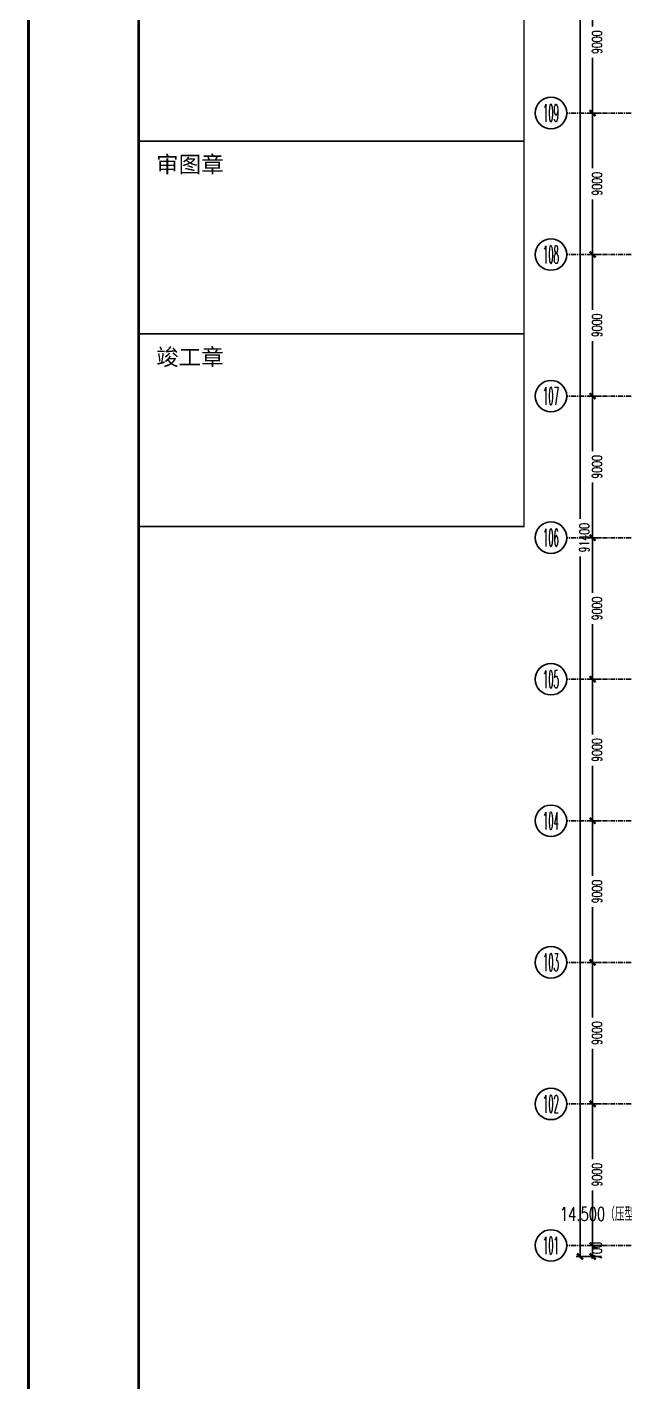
# Model space of a CAD drawing. Extents: x -599358 to 2865263, y -1062760 to 486533.
# Drawn here: x 313668 to 351667, y -888684 to -802547 of the extents above; entities that cross this region are included whole.
import ezdxf
from ezdxf.enums import TextEntityAlignment as Align

# ---------------------------------------------------------------- set-up
doc = ezdxf.new("R2010")
doc.units = 0
doc.linetypes.add('CENTER', pattern=[2, 1.25, -0.25, 0.25, -0.25])
for name, color, linetype in [('0-cxFrame', 155, 'Continuous'), ('3符号', 173, 'Continuous'), ('DIM', 173, 'Continuous'), ('DOTE', 1, 'CENTER'), ('qianming', 155, 'Continuous')]:
    doc.layers.add(name, color=color, linetype=linetype)
doc.layers.add('0-cxText', color=131, linetype='Continuous', lineweight=25)
doc.styles.add('_TCH_AXIS', font='COMPLEX', dxfattribs={"bigfont": 'GBCBIG'})
doc.styles.add('cx_biaoti', font='')
doc.styles.add('cx_tuming', font='simhei.ttf')
doc.styles.add('cx_tuqian1', font='宋体.shx')
doc.styles.add('DHTEXT-1', font='romans.shx', dxfattribs={"width": 0.7, "bigfont": 'chinese.shx'})
doc.styles.add('卓越符号', font='ROMANS.shx', dxfattribs={"width": 0.7, "bigfont": 'CHINESE.shx'})
doc.styles.add('图框宋体', font='', dxfattribs={"width": 0.75})
doc.styles.add('黑体', font='simhei.ttf')
doc.styles.get('cx_biaoti').set_extended_font_data('SimSun')
doc.styles.get('图框宋体').set_extended_font_data('SimSun')
doc.dimstyles.new('ZN250', dxfattribs={"dimscale": 250, "dimtxt": 2.5, "dimasz": 1.5, "dimexe": 1, "dimexo": 2, "dimgap": 0.9, "dimtad": 1, "dimdec": 0, "dimdsep": 46, "dimtxsty": 'DHTEXT-1', "dimblk": 'ARCHTICK', "dimcen": 2.5, "dimclrd": 173, "dimclre": 173, "dimclrt": 7, "dimazin": 2, "dimtfac": 1, "dimtdec": 0, "dimtix": 1, "dimtmove": 2, "dimatfit": 3, "dimfxl": 0, "dimarcsym": 0})

# ---------------------------------------------------------------- blocks, each defined once
blk = doc.blocks.new('_ArchTick')
at = {"color": 0, "linetype": 'ByBlock', "const_width": 0.4}
blk.add_lwpolyline([(-0.5, -0.5), (0.5, 0.5)], dxfattribs=at)
blk = doc.blocks.new('*D1067')
at = {"layer": 'Defpoints', "color": 0, "ltscale": 2500, "transparency": 16777216}
for p in [(350673, -880011), (349615, -880711), (350673, -880711)]:
    blk.add_point(p, dxfattribs=at)
at = {"layer": 'DIM', "color": 173, "linetype": 'ByBlock', "lineweight": -2, "ltscale": 2500, "transparency": 16777216}
for p, q in [((350173, -880011), (349365, -880011)), ((349615, -880011), (349615, -880711)), ((350173, -880711), (349365, -880711))]:
    blk.add_line(p, q, dxfattribs=at)
at = {"layer": 'DIM', "color": 173, "lineweight": -2, "ltscale": 2500, "transparency": 16777216, "xscale": 375, "yscale": 375, "zscale": 375}
for p, rotation in [((349615, -880011), 90), ((349615, -880711), 270)]:
    blk.add_blockref('_ArchTick', p, dxfattribs=dict(at, rotation=rotation))
at = {"layer": 'DIM', "color": 7, "ltscale": 2500, "transparency": 16777216, "insert": (349890, -880361), "char_height": 625, "attachment_point": 5, "rotation": 90, "style": 'DHTEXT-1'}
blk.add_mtext('700', dxfattribs=at)
blk = doc.blocks.new('*D1068')
at = {"layer": 'Defpoints', "color": 0, "ltscale": 2500, "transparency": 16777216}
for p in [(350673, -871011), (349615, -880011), (350673, -880011)]:
    blk.add_point(p, dxfattribs=at)
at = {"layer": 'DIM', "color": 173, "linetype": 'ByBlock', "lineweight": -2, "ltscale": 2500, "transparency": 16777216}
for p, q in [((350173, -871011), (349365, -871011)), ((349615, -871011), (349615, -874516)), ((349615, -880011), (349615, -876507)), ((350173, -880011), (349365, -880011))]:
    blk.add_line(p, q, dxfattribs=at)
at = {"layer": 'DIM', "color": 173, "lineweight": -2, "ltscale": 2500, "transparency": 16777216, "xscale": 375, "yscale": 375, "zscale": 375}
for p, rotation in [((349615, -871011), 90), ((349615, -880011), 270)]:
    blk.add_blockref('_ArchTick', p, dxfattribs=dict(at, rotation=rotation))
at = {"layer": 'DIM', "color": 7, "ltscale": 2500, "transparency": 16777216, "insert": (349890, -875511), "char_height": 625, "attachment_point": 5, "rotation": 90, "style": 'DHTEXT-1'}
blk.add_mtext('9000', dxfattribs=at)
blk = doc.blocks.new('*D1069')
at = {"layer": 'Defpoints', "color": 0, "ltscale": 2500, "transparency": 16777216}
for p in [(350673, -862011), (349615, -871011), (350673, -871011)]:
    blk.add_point(p, dxfattribs=at)
at = {"layer": 'DIM', "color": 173, "linetype": 'ByBlock', "lineweight": -2, "ltscale": 2500, "transparency": 16777216}
for p, q in [((350173, -862011), (349365, -862011)), ((349615, -862011), (349615, -865516)), ((349615, -871011), (349615, -867507)), ((350173, -871011), (349365, -871011))]:
    blk.add_line(p, q, dxfattribs=at)
at = {"layer": 'DIM', "color": 173, "lineweight": -2, "ltscale": 2500, "transparency": 16777216, "xscale": 375, "yscale": 375, "zscale": 375}
for p, rotation in [((349615, -862011), 90), ((349615, -871011), 270)]:
    blk.add_blockref('_ArchTick', p, dxfattribs=dict(at, rotation=rotation))
at = {"layer": 'DIM', "color": 7, "ltscale": 2500, "transparency": 16777216, "insert": (349890, -866511), "char_height": 625, "attachment_point": 5, "rotation": 90, "style": 'DHTEXT-1'}
blk.add_mtext('9000', dxfattribs=at)
blk = doc.blocks.new('*D1070')
at = {"layer": 'Defpoints', "color": 0, "ltscale": 2500, "transparency": 16777216}
for p in [(350673, -853011), (349615, -862011), (350673, -862011)]:
    blk.add_point(p, dxfattribs=at)
at = {"layer": 'DIM', "color": 173, "linetype": 'ByBlock', "lineweight": -2, "ltscale": 2500, "transparency": 16777216}
for p, q in [((350173, -853011), (349365, -853011)), ((349615, -853011), (349615, -856516)), ((349615, -862011), (349615, -858507)), ((350173, -862011), (349365, -862011))]:
    blk.add_line(p, q, dxfattribs=at)
at = {"layer": 'DIM', "color": 173, "lineweight": -2, "ltscale": 2500, "transparency": 16777216, "xscale": 375, "yscale": 375, "zscale": 375}
for p, rotation in [((349615, -853011), 90), ((349615, -862011), 270)]:
    blk.add_blockref('_ArchTick', p, dxfattribs=dict(at, rotation=rotation))
at = {"layer": 'DIM', "color": 7, "ltscale": 2500, "transparency": 16777216, "insert": (349890, -857511), "char_height": 625, "attachment_point": 5, "rotation": 90, "style": 'DHTEXT-1'}
blk.add_mtext('9000', dxfattribs=at)
blk = doc.blocks.new('*D1071')
at = {"layer": 'Defpoints', "color": 0, "ltscale": 2500, "transparency": 16777216}
for p in [(350673, -844011), (349615, -853011), (350673, -853011)]:
    blk.add_point(p, dxfattribs=at)
at = {"layer": 'DIM', "color": 173, "linetype": 'ByBlock', "lineweight": -2, "ltscale": 2500, "transparency": 16777216}
for p, q in [((350173, -844011), (349365, -844011)), ((349615, -844011), (349615, -847516)), ((349615, -853011), (349615, -849507)), ((350173, -853011), (349365, -853011))]:
    blk.add_line(p, q, dxfattribs=at)
at = {"layer": 'DIM', "color": 173, "lineweight": -2, "ltscale": 2500, "transparency": 16777216, "xscale": 375, "yscale": 375, "zscale": 375}
for p, rotation in [((349615, -844011), 90), ((349615, -853011), 270)]:
    blk.add_blockref('_ArchTick', p, dxfattribs=dict(at, rotation=rotation))
at = {"layer": 'DIM', "color": 7, "ltscale": 2500, "transparency": 16777216, "insert": (349890, -848511), "char_height": 625, "attachment_point": 5, "rotation": 90, "style": 'DHTEXT-1'}
blk.add_mtext('9000', dxfattribs=at)
blk = doc.blocks.new('*D1072')
at = {"layer": 'Defpoints', "color": 0, "ltscale": 2500, "transparency": 16777216}
for p in [(350673, -835011), (349615, -844011), (350673, -844011)]:
    blk.add_point(p, dxfattribs=at)
at = {"layer": 'DIM', "color": 173, "linetype": 'ByBlock', "lineweight": -2, "ltscale": 2500, "transparency": 16777216}
for p, q in [((350173, -835011), (349365, -835011)), ((349615, -835011), (349615, -838516)), ((349615, -844011), (349615, -840507)), ((350173, -844011), (349365, -844011))]:
    blk.add_line(p, q, dxfattribs=at)
at = {"layer": 'DIM', "color": 173, "lineweight": -2, "ltscale": 2500, "transparency": 16777216, "xscale": 375, "yscale": 375, "zscale": 375}
for p, rotation in [((349615, -835011), 90), ((349615, -844011), 270)]:
    blk.add_blockref('_ArchTick', p, dxfattribs=dict(at, rotation=rotation))
at = {"layer": 'DIM', "color": 7, "ltscale": 2500, "transparency": 16777216, "insert": (349890, -839511), "char_height": 625, "attachment_point": 5, "rotation": 90, "style": 'DHTEXT-1'}
blk.add_mtext('9000', dxfattribs=at)
blk = doc.blocks.new('*D1073')
at = {"layer": 'Defpoints', "color": 0, "ltscale": 2500, "transparency": 16777216}
for p in [(350673, -826011), (349615, -835011), (350673, -835011)]:
    blk.add_point(p, dxfattribs=at)
at = {"layer": 'DIM', "color": 173, "linetype": 'ByBlock', "lineweight": -2, "ltscale": 2500, "transparency": 16777216}
for p, q in [((350173, -826011), (349365, -826011)), ((349615, -826011), (349615, -829516)), ((349615, -835011), (349615, -831507)), ((350173, -835011), (349365, -835011))]:
    blk.add_line(p, q, dxfattribs=at)
at = {"layer": 'DIM', "color": 173, "lineweight": -2, "ltscale": 2500, "transparency": 16777216, "xscale": 375, "yscale": 375, "zscale": 375}
for p, rotation in [((349615, -826011), 90), ((349615, -835011), 270)]:
    blk.add_blockref('_ArchTick', p, dxfattribs=dict(at, rotation=rotation))
at = {"layer": 'DIM', "color": 7, "ltscale": 2500, "transparency": 16777216, "insert": (349890, -830511), "char_height": 625, "attachment_point": 5, "rotation": 90, "style": 'DHTEXT-1'}
blk.add_mtext('9000', dxfattribs=at)
blk = doc.blocks.new('*D1074')
at = {"layer": 'Defpoints', "color": 0, "ltscale": 2500, "transparency": 16777216}
for p in [(350673, -817011), (349615, -826011), (350673, -826011)]:
    blk.add_point(p, dxfattribs=at)
at = {"layer": 'DIM', "color": 173, "linetype": 'ByBlock', "lineweight": -2, "ltscale": 2500, "transparency": 16777216}
for p, q in [((350173, -817011), (349365, -817011)), ((349615, -817011), (349615, -820516)), ((349615, -826011), (349615, -822507)), ((350173, -826011), (349365, -826011))]:
    blk.add_line(p, q, dxfattribs=at)
at = {"layer": 'DIM', "color": 173, "lineweight": -2, "ltscale": 2500, "transparency": 16777216, "xscale": 375, "yscale": 375, "zscale": 375}
for p, rotation in [((349615, -817011), 90), ((349615, -826011), 270)]:
    blk.add_blockref('_ArchTick', p, dxfattribs=dict(at, rotation=rotation))
at = {"layer": 'DIM', "color": 7, "ltscale": 2500, "transparency": 16777216, "insert": (349890, -821511), "char_height": 625, "attachment_point": 5, "rotation": 90, "style": 'DHTEXT-1'}
blk.add_mtext('9000', dxfattribs=at)
blk = doc.blocks.new('*D1075')
at = {"layer": 'Defpoints', "color": 0, "ltscale": 2500, "transparency": 16777216}
for p in [(350673, -808011), (349615, -817011), (350673, -817011)]:
    blk.add_point(p, dxfattribs=at)
at = {"layer": 'DIM', "color": 173, "linetype": 'ByBlock', "lineweight": -2, "ltscale": 2500, "transparency": 16777216}
for p, q in [((350173, -808011), (349365, -808011)), ((349615, -808011), (349615, -811516)), ((349615, -817011), (349615, -813507)), ((350173, -817011), (349365, -817011))]:
    blk.add_line(p, q, dxfattribs=at)
at = {"layer": 'DIM', "color": 173, "lineweight": -2, "ltscale": 2500, "transparency": 16777216, "xscale": 375, "yscale": 375, "zscale": 375}
for p, rotation in [((349615, -808011), 90), ((349615, -817011), 270)]:
    blk.add_blockref('_ArchTick', p, dxfattribs=dict(at, rotation=rotation))
at = {"layer": 'DIM', "color": 7, "ltscale": 2500, "transparency": 16777216, "insert": (349890, -812511), "char_height": 625, "attachment_point": 5, "rotation": 90, "style": 'DHTEXT-1'}
blk.add_mtext('9000', dxfattribs=at)
blk = doc.blocks.new('*D1076')
at = {"layer": 'Defpoints', "color": 0, "ltscale": 2500, "transparency": 16777216}
for p in [(350673, -799011), (349615, -808011), (350673, -808011)]:
    blk.add_point(p, dxfattribs=at)
at = {"layer": 'DIM', "color": 173, "linetype": 'ByBlock', "lineweight": -2, "ltscale": 2500, "transparency": 16777216}
for p, q in [((350173, -799011), (349365, -799011)), ((349615, -799011), (349615, -802516)), ((349615, -808011), (349615, -804507)), ((350173, -808011), (349365, -808011))]:
    blk.add_line(p, q, dxfattribs=at)
at = {"layer": 'DIM', "color": 173, "lineweight": -2, "ltscale": 2500, "transparency": 16777216, "xscale": 375, "yscale": 375, "zscale": 375}
for p, rotation in [((349615, -799011), 90), ((349615, -808011), 270)]:
    blk.add_blockref('_ArchTick', p, dxfattribs=dict(at, rotation=rotation))
at = {"layer": 'DIM', "color": 7, "ltscale": 2500, "transparency": 16777216, "insert": (349890, -803511), "char_height": 625, "attachment_point": 5, "rotation": 90, "style": 'DHTEXT-1'}
blk.add_mtext('9000', dxfattribs=at)
blk = doc.blocks.new('*D1106')
at = {"layer": 'Defpoints', "color": 0, "ltscale": 2500, "transparency": 16777216}
for p in [(350573, -789311), (348815, -880711), (350573, -880711)]:
    blk.add_point(p, dxfattribs=at)
at = {"layer": 'DIM', "color": 173, "linetype": 'ByBlock', "lineweight": -2, "ltscale": 2500, "transparency": 16777216}
for p, q in [((350073, -789311), (348565, -789311)), ((348815, -789311), (348815, -833807)), ((348815, -880711), (348815, -836216)), ((350073, -880711), (348565, -880711))]:
    blk.add_line(p, q, dxfattribs=at)
at = {"layer": 'DIM', "color": 173, "lineweight": -2, "ltscale": 2500, "transparency": 16777216, "xscale": 375, "yscale": 375, "zscale": 375}
for p, rotation in [((348815, -789311), 90), ((348815, -880711), 270)]:
    blk.add_blockref('_ArchTick', p, dxfattribs=dict(at, rotation=rotation))
at = {"layer": 'DIM', "color": 7, "ltscale": 2500, "transparency": 16777216, "insert": (349090, -835011), "char_height": 625, "attachment_point": 5, "rotation": 90, "style": 'DHTEXT-1'}
blk.add_mtext('91400', dxfattribs=at)
blk = doc.blocks.new('卓越-轴号')
blk.add_circle((0, 0), 4)
at = {"color": 0, "style": '_TCH_AXIS', "width": 1.041667, "flags": 8}
blk.add_attdef('A', text='', height=4.48, dxfattribs=at).set_placement((-2, -2.24), (2, -2.24), align=Align.FIT)
blk = doc.blocks.new('343')
at = {"layer": 'DOTE', "ltscale": 250}
for p, q in [((1153449, -131423), (1035857, -131423)), ((1153449, -140423), (1035857, -140423)), ((1153449, -149423), (1035857, -149423)), ((1153449, -158423), (1035857, -158423)), ((1153449, -167423), (1035857, -167423)), ((1153449, -176423), (1035857, -176423)), ((1153449, -185423), (1035857, -185423)), ((1153449, -194423), (1035857, -194423)), ((1153449, -203423), (1035857, -203423))]:
    blk.add_line(p, q, dxfattribs=at)
blk = doc.blocks.new('*U612')
at = {"ltscale": 10}
blk.add_line((3.48, 0), (-6.85, 0), dxfattribs=at)
blk.add_lwpolyline([(3, 3), (0, 0), (-3, 3), (13.45, 3)])
at = {"color": 0, "style": '卓越符号', "width": 0.7, "flags": 8}
blk.add_attdef('±0.000', text='', height=3.5, dxfattribs=at).set_placement((13.45, 4.35), align=Align.RIGHT)
blk = doc.blocks.new('zjcx_lan_xinxi(Dragon)')
for p, q in [((7000, -3200), (0, -3200)), ((7000, -6700), (0, -6700)), ((7000, -10200), (0, -10200)), ((7000, -13700), (0, -13700)), ((7000, -17200), (0, -17200))]:
    blk.add_line(p, q)
at = {"const_width": 25}
blk.add_lwpolyline([(0, -20700), (7000, -20700), (7000, 0), (0, 0)], close=True, dxfattribs=at)
for points in [[(2500, -3200), (2500, 0)], [(4500, -3200), (4500, 0)], [(0, -800), (7000, -800)], [(0, -1600), (7000, -1600)], [(0, -2400), (7000, -2400)]]:
    blk.add_lwpolyline(points)
for points in [[(7000, -3200), (7000, 0)], [(0, -3200), (7000, -3200)], [(0, -20700), (7000, -20700), (7000, -3200)], [(0, -20700), (7000, -20700)]]:
    blk.add_lwpolyline(points, dxfattribs=at)
at = {"style": '图框宋体'}
for s, p in [('实   名', (3500, -400)), ('签   名', (5750, -400)), ('项目负责人', (1204, -1200)), ('专业负责人', (1250, -2000)), ('设  计  人', (1250, -2800))]:
    blk.add_text(s, height=300, dxfattribs=at).set_placement(p, align=Align.MIDDLE)
for s, p in [('注册（执业）章', (318, -3771)), ('预留章', (318, -7271)), ('出图章(未盖出图专用章本图无效)', (318, -10771)), ('审图章', (318, -14271)), ('竣工章', (318, -17771))]:
    blk.add_text(s, height=300, dxfattribs=at).set_placement(p)
blk = doc.blocks.new('T-信息(Dragon)')
at = {"layer": '0-cxFrame'}
blk.add_blockref('zjcx_lan_xinxi(Dragon)', (0, 0), dxfattribs=at)
at = {"layer": 'qianming', "color": 3, "style": 'cx_biaoti'}
for s, p in [('宋月飞', (3550, -1186)), ('宋月飞', (3550, -1986)), ('叶佳超', (3550, -2786))]:
    blk.add_text(s, height=350, dxfattribs=at).set_placement(p, align=Align.MIDDLE_CENTER)
blk = doc.blocks.new('TK22.A2 L(Dragon)')
at = {"layer": '0-cxFrame', "color": 7, "const_width": 0.5}
blk.add_lwpolyline([(0, 0), (-594, 0), (-594, 420), (0, 420)], close=True, dxfattribs=at)
at = {"layer": '0-cxFrame', "const_width": 0.5}
blk.add_lwpolyline([(-80, 10), (-574, 10), (-574, 410), (-80, 410)], close=True, dxfattribs=at)
at = {"layer": '0-cxFrame', "xscale": 0.01, "yscale": 0.01, "zscale": 0.01}
blk.add_blockref('T-信息(Dragon)', (-574, 410), dxfattribs=at)
at = {"style": '黑体', "flags": 4}
blk.add_attdef('图幅', text='', height=3.3, dxfattribs=at).set_placement((-40, 3), align=Align.RIGHT)
at = {"layer": '0-cxText', "flags": 4}
for tag, height, style, p in [('建设单位', 3.5, 'cx_tuming', (-45, 240)), ('项目名称', 3.5, 'cx_tuming', (-45, 210)), ('子项名称', 3.5, 'cx_tuming', (-45, 180)), ('工程编号', 3.3, 'cx_tuqian1', (-35, 165)), ('图名1', 3.5, 'cx_tuming', (-45, 87)), ('图名2', 3.5, 'cx_tuming', (-45, 79)), ('图名3', 3.5, 'cx_tuming', (-45, 71)), ('出图日期', 3.3, 'cx_tuqian1', (-39, 60)), ('专业', 3.3, 'cx_tuqian1', (-55, 52)), ('图号', 3.3, 'cx_tuqian1', (-55, 44)), ('版次', 3.3, 'cx_tuqian1', (-20, 44))]:
    blk.add_attdef(tag, text='', height=height, dxfattribs=dict(at, style=style)).set_placement(p, align=Align.MIDDLE)
at = {"layer": 'Defpoints', "color": 6, "flags": 4}
for tag, height, style, p in [('tufu', 3.3, '黑体', (-12, 12)), ('dwfname', 4, 'cx_tuqian1', (-80, 3))]:
    blk.add_attdef(tag, text='', height=height, dxfattribs=dict(at, style=style)).set_placement(p, align=Align.RIGHT)

msp = doc.modelspace()

# ---------------------------------------------------------------- block references
at = {"layer": '0-cxFrame', "xscale": 350, "yscale": 350, "zscale": 350}
msp.add_blockref('TK22.A2 L(Dragon)', (521655.5, -905349.4), dxfattribs=at)
at = {"layer": '3符号', "color": 7}
ref = msp.add_blockref('卓越-轴号', (346966.7, -808010.3), dxfattribs=dict(at, xscale=250, yscale=250, zscale=250))
ref.add_attrib('A', '109', dxfattribs={"layer": '0', "color": 0, "height": 1120, "style": '_TCH_AXIS', "width": 0.382653}).set_placement((346466.7, -808570.3), (347466.7, -808570.3), align=Align.FIT)
ref = msp.add_blockref('卓越-轴号', (346966.7, -817010.3), dxfattribs=dict(at, xscale=250, yscale=250, zscale=250))
ref.add_attrib('A', '108', dxfattribs={"layer": '0', "color": 0, "height": 1120, "style": '_TCH_AXIS', "width": 0.382653}).set_placement((346466.7, -817570.3), (347466.7, -817570.3), align=Align.FIT)
ref = msp.add_blockref('卓越-轴号', (346966.7, -826010.3), dxfattribs=dict(at, xscale=250, yscale=250, zscale=250))
ref.add_attrib('A', '107', dxfattribs={"layer": '0', "color": 0, "height": 1120, "style": '_TCH_AXIS', "width": 0.382653}).set_placement((346466.7, -826570.3), (347466.7, -826570.3), align=Align.FIT)
ref = msp.add_blockref('卓越-轴号', (346966.7, -835010.3), dxfattribs=dict(at, xscale=250, yscale=250, zscale=250))
ref.add_attrib('A', '106', dxfattribs={"layer": '0', "color": 0, "height": 1120, "style": '_TCH_AXIS', "width": 0.382653}).set_placement((346466.7, -835570.3), (347466.7, -835570.3), align=Align.FIT)
ref = msp.add_blockref('卓越-轴号', (346966.7, -844010.3), dxfattribs=dict(at, xscale=250, yscale=250, zscale=250))
ref.add_attrib('A', '105', dxfattribs={"layer": '0', "color": 0, "height": 1120, "style": '_TCH_AXIS', "width": 0.382653}).set_placement((346466.7, -844570.3), (347466.7, -844570.3), align=Align.FIT)
ref = msp.add_blockref('卓越-轴号', (346966.7, -853010.3), dxfattribs=dict(at, xscale=250, yscale=250, zscale=250))
ref.add_attrib('A', '104', dxfattribs={"layer": '0', "color": 0, "height": 1120, "style": '_TCH_AXIS', "width": 0.367647}).set_placement((346466.7, -853570.3), (347466.7, -853570.3), align=Align.FIT)
ref = msp.add_blockref('卓越-轴号', (346966.7, -862010.3), dxfattribs=dict(at, xscale=250, yscale=250, zscale=250))
ref.add_attrib('A', '103', dxfattribs={"layer": '0', "color": 0, "height": 1120, "style": '_TCH_AXIS', "width": 0.382653}).set_placement((346466.7, -862570.3), (347466.7, -862570.3), align=Align.FIT)
ref = msp.add_blockref('卓越-轴号', (346966.7, -871010.3), dxfattribs=dict(at, xscale=250, yscale=250, zscale=250))
ref.add_attrib('A', '102', dxfattribs={"layer": '0', "color": 0, "height": 1120, "style": '_TCH_AXIS', "width": 0.382653}).set_placement((346466.7, -871570.3), (347466.7, -871570.3), align=Align.FIT)
ref = msp.add_blockref('*U612', (355629.8, -879540), dxfattribs=dict(at, xscale=250, yscale=250, zscale=250))
ref.add_attrib('±0.000', '14.500（压型钢板女儿墙顶结构标高）', dxfattribs={"layer": '0', "color": 0, "height": 875, "style": '卓越符号', "width": 0.7}).set_placement((358992.3, -878452.5), align=Align.RIGHT)
ref = msp.add_blockref('卓越-轴号', (346966.7, -880010.3), dxfattribs=dict(at, xscale=250, yscale=250, zscale=250))
ref.add_attrib('A', '101', dxfattribs={"layer": '0', "color": 0, "height": 1120, "style": '_TCH_AXIS', "width": 0.426136}).set_placement((346466.7, -880570.3), (347466.7, -880570.3), align=Align.FIT)
at = {"layer": 'DOTE', "linetype": 'ByBlock'}
msp.add_blockref('343', (-687890.5, -676588.3), dxfattribs=at)

# ---------------------------------------------------------------- dimensions: what is measured, and where the dimension line sits
at = {"layer": 'DIM', "ltscale": 2500}
for base, p1, p2, picture, middle in [((348814.9, -880711.4), (350573.1, -789311.4), (350573.1, -880711.4), '*D1106', (349089.9, -835011.4)), ((349614.9, -808011.4), (350673.1, -799011.4), (350673.1, -808011.4), '*D1076', (349889.9, -803511.4)), ((349614.9, -817011.4), (350673.1, -808011.4), (350673.1, -817011.4), '*D1075', (349889.9, -812511.4)), ((349614.9, -826011.4), (350673.1, -817011.4), (350673.1, -826011.4), '*D1074', (349889.9, -821511.4)), ((349614.9, -835011.4), (350673.1, -826011.4), (350673.1, -835011.4), '*D1073', (349889.9, -830511.4)), ((349614.9, -844011.4), (350673.1, -835011.4), (350673.1, -844011.4), '*D1072', (349889.9, -839511.4)), ((349614.9, -853011.4), (350673.1, -844011.4), (350673.1, -853011.4), '*D1071', (349889.9, -848511.4)), ((349614.9, -862011.4), (350673.1, -853011.4), (350673.1, -862011.4), '*D1070', (349889.9, -857511.4)), ((349614.9, -871011.4), (350673.1, -862011.4), (350673.1, -871011.4), '*D1069', (349889.9, -866511.4)), ((349614.9, -880011.4), (350673.1, -871011.4), (350673.1, -880011.4), '*D1068', (349889.9, -875511.4)), ((349614.9, -880711.4), (350673.1, -880011.4), (350673.1, -880711.4), '*D1067', (349889.9, -880361.4))]:
    dim = msp.add_linear_dim(base=base, p1=p1, p2=p2, angle=270, dimstyle='ZN250', dxfattribs=at)
    dim.commit()
    dim.dimension.update_dxf_attribs({"geometry": picture, "text_midpoint": middle, "dimtype": 161})

doc.saveas('drawing.dxf')
